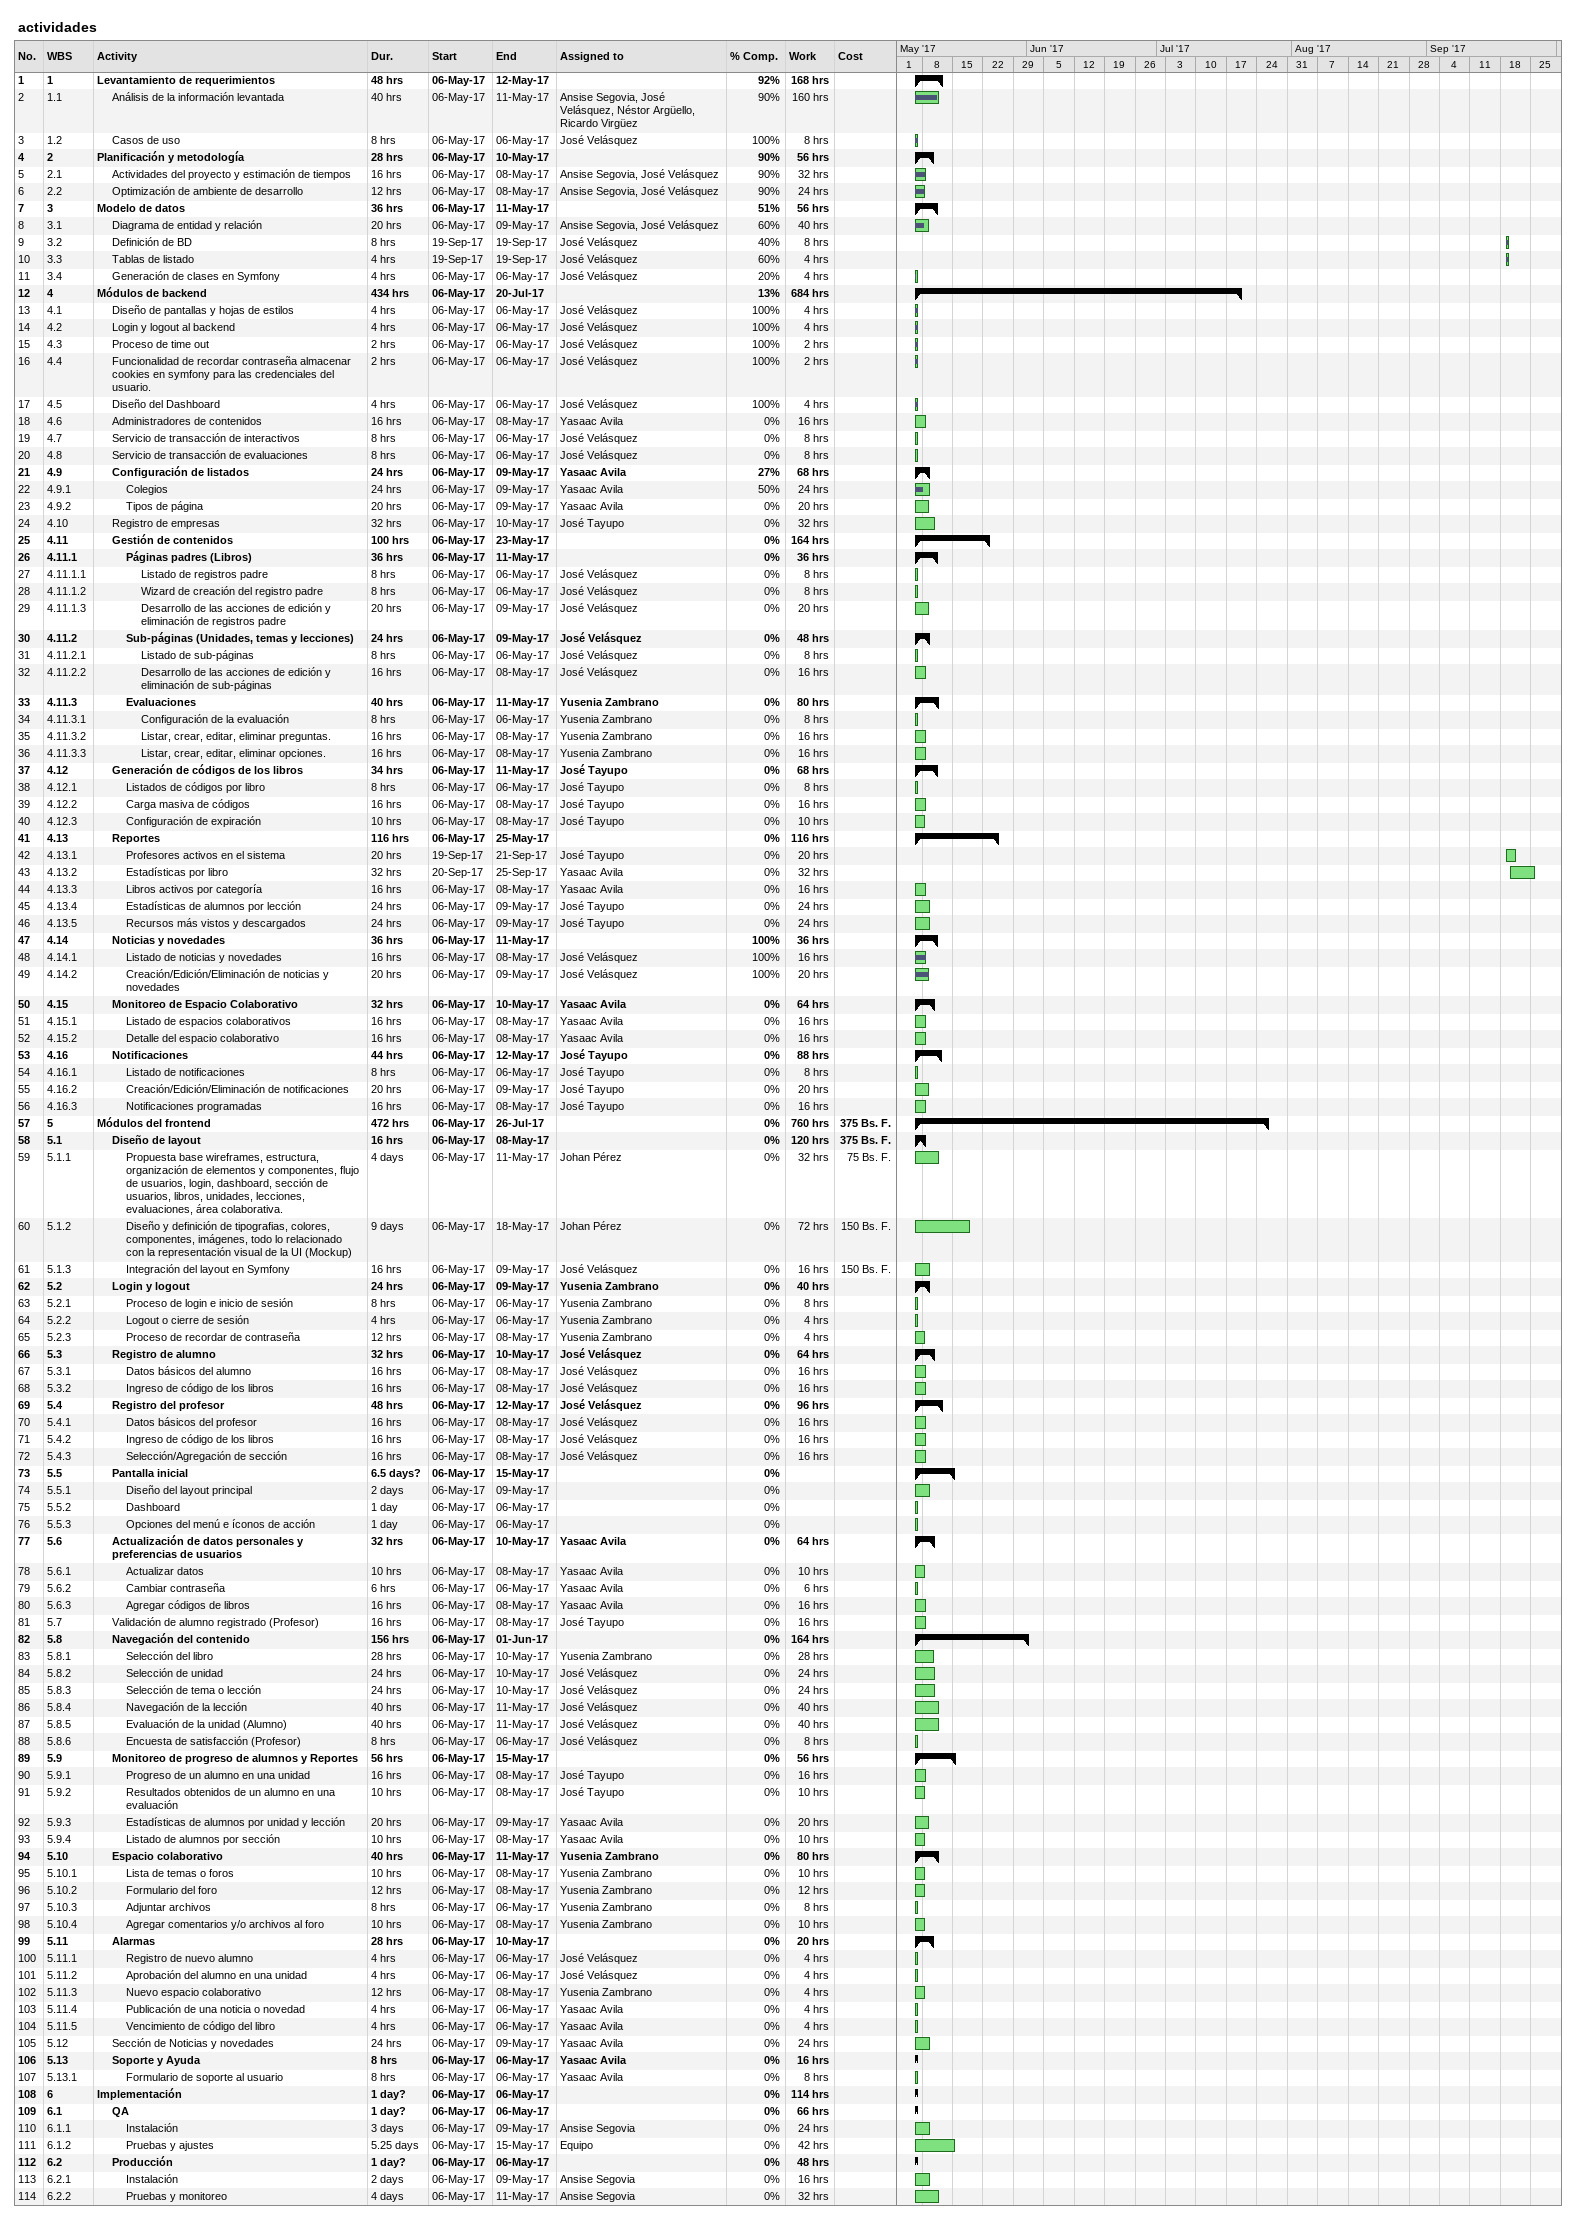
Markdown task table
actividades

| ID | WBS | Task | Duration | Start | Finish | Resources | % complete | Work (h) | Cost (Bs. F.) |
|---|---|---|---|---|---|---|---|---|---|
| 1 | 1 | **Levantamiento de requerimientos** | 48h | 2017-05-06 | 2017-05-12 |  | 92 | 168 |  |
| 2 | 1.1 | Análisis de la información levantada | 40h | 2017-05-06 | 2017-05-11 | Ansise Segovia, José Velásquez, Néstor Argüello, Ricardo Virgüez | 90 | 160 |  |
| 3 | 1.2 | Casos de uso | 8h | 2017-05-06 | 2017-05-06 | José Velásquez | 100 | 8 |  |
| 4 | 2 | **Planificación y metodología** | 28h | 2017-05-06 | 2017-05-10 |  | 90 | 56 |  |
| 5 | 2.1 | Actividades del proyecto y estimación de tiempos | 16h | 2017-05-06 | 2017-05-08 | Ansise Segovia, José Velásquez | 90 | 32 |  |
| 6 | 2.2 | Optimización de ambiente de desarrollo | 12h | 2017-05-06 | 2017-05-08 | Ansise Segovia, José Velásquez | 90 | 24 |  |
| 7 | 3 | **Modelo de datos** | 36h | 2017-05-06 | 2017-05-11 |  | 51 | 56 |  |
| 8 | 3.1 | Diagrama de entidad y relación | 20h | 2017-05-06 | 2017-05-09 | Ansise Segovia, José Velásquez | 60 | 40 |  |
| 9 | 3.2 | Definición de BD | 8h | 2017-09-19 | 2017-09-19 | José Velásquez | 40 | 8 |  |
| 10 | 3.3 | Tablas de listado | 4h | 2017-09-19 | 2017-09-19 | José Velásquez | 60 | 4 |  |
| 11 | 3.4 | Generación de clases en Symfony | 4h | 2017-05-06 | 2017-05-06 | José Velásquez | 20 | 4 |  |
| 12 | 4 | **Módulos de backend** | 434h | 2017-05-06 | 2017-07-20 |  | 13 | 684 |  |
| 13 | 4.1 | Diseño de pantallas y hojas de estilos | 4h | 2017-05-06 | 2017-05-06 | José Velásquez | 100 | 4 |  |
| 14 | 4.2 | Login y logout al backend | 4h | 2017-05-06 | 2017-05-06 | José Velásquez | 100 | 4 |  |
| 15 | 4.3 | Proceso de time out | 2h | 2017-05-06 | 2017-05-06 | José Velásquez | 100 | 2 |  |
| 16 | 4.4 | Funcionalidad de recordar contraseña almacenar cookies en symfony para las credenciales del usuario. | 2h | 2017-05-06 | 2017-05-06 | José Velásquez | 100 | 2 |  |
| 17 | 4.5 | Diseño del Dashboard | 4h | 2017-05-06 | 2017-05-06 | José Velásquez | 100 | 4 |  |
| 18 | 4.6 | Administradores de contenidos | 16h | 2017-05-06 | 2017-05-08 | Yasaac Avila | 0 | 16 |  |
| 19 | 4.7 | Servicio de transacción de interactivos | 8h | 2017-05-06 | 2017-05-06 | José Velásquez | 0 | 8 |  |
| 20 | 4.8 | Servicio de transacción de evaluaciones | 8h | 2017-05-06 | 2017-05-06 | José Velásquez | 0 | 8 |  |
| 21 | 4.9 | **Configuración de listados** | 24h | 2017-05-06 | 2017-05-09 | Yasaac Avila | 27 | 68 |  |
| 22 | 4.9.1 | Colegios | 24h | 2017-05-06 | 2017-05-09 | Yasaac Avila | 50 | 24 |  |
| 23 | 4.9.2 | Tipos de página | 20h | 2017-05-06 | 2017-05-09 | Yasaac Avila | 0 | 20 |  |
| 24 | 4.10 | Registro de empresas | 32h | 2017-05-06 | 2017-05-10 | José Tayupo | 0 | 32 |  |
| 25 | 4.11 | **Gestión de contenidos** | 100h | 2017-05-06 | 2017-05-23 |  | 0 | 164 |  |
| 26 | 4.11.1 | **Páginas padres (Libros)** | 36h | 2017-05-06 | 2017-05-11 |  | 0 | 36 |  |
| 27 | 4.11.1.1 | Listado de registros padre | 8h | 2017-05-06 | 2017-05-06 | José Velásquez | 0 | 8 |  |
| 28 | 4.11.1.2 | Wizard de creación del registro padre | 8h | 2017-05-06 | 2017-05-06 | José Velásquez | 0 | 8 |  |
| 29 | 4.11.1.3 | Desarrollo de las acciones de edición y eliminación de registros padre | 20h | 2017-05-06 | 2017-05-09 | José Velásquez | 0 | 20 |  |
| 30 | 4.11.2 | **Sub-páginas (Unidades, temas y lecciones)** | 24h | 2017-05-06 | 2017-05-09 | José Velásquez | 0 | 48 |  |
| 31 | 4.11.2.1 | Listado de sub-páginas | 8h | 2017-05-06 | 2017-05-06 | José Velásquez | 0 | 8 |  |
| 32 | 4.11.2.2 | Desarrollo de las acciones de edición y eliminación de sub-páginas | 16h | 2017-05-06 | 2017-05-08 | José Velásquez | 0 | 16 |  |
| 33 | 4.11.3 | **Evaluaciones** | 40h | 2017-05-06 | 2017-05-11 | Yusenia Zambrano | 0 | 80 |  |
| 34 | 4.11.3.1 | Configuración de la evaluación | 8h | 2017-05-06 | 2017-05-06 | Yusenia Zambrano | 0 | 8 |  |
| 35 | 4.11.3.2 | Listar, crear, editar, eliminar preguntas. | 16h | 2017-05-06 | 2017-05-08 | Yusenia Zambrano | 0 | 16 |  |
| 36 | 4.11.3.3 | Listar, crear, editar, eliminar opciones. | 16h | 2017-05-06 | 2017-05-08 | Yusenia Zambrano | 0 | 16 |  |
| 37 | 4.12 | **Generación de códigos de los libros** | 34h | 2017-05-06 | 2017-05-11 | José Tayupo | 0 | 68 |  |
| 38 | 4.12.1 | Listados de códigos por libro | 8h | 2017-05-06 | 2017-05-06 | José Tayupo | 0 | 8 |  |
| 39 | 4.12.2 | Carga masiva de códigos | 16h | 2017-05-06 | 2017-05-08 | José Tayupo | 0 | 16 |  |
| 40 | 4.12.3 | Configuración de expiración | 10h | 2017-05-06 | 2017-05-08 | José Tayupo | 0 | 10 |  |
| 41 | 4.13 | **Reportes** | 116h | 2017-05-06 | 2017-05-25 |  | 0 | 116 |  |
| 42 | 4.13.1 | Profesores activos en el sistema | 20h | 2017-09-19 | 2017-09-21 | José Tayupo | 0 | 20 |  |
| 43 | 4.13.2 | Estadísticas por libro | 32h | 2017-09-20 | 2017-09-25 | Yasaac Avila | 0 | 32 |  |
| 44 | 4.13.3 | Libros activos por categoría | 16h | 2017-05-06 | 2017-05-08 | Yasaac Avila | 0 | 16 |  |
| 45 | 4.13.4 | Estadísticas de alumnos por lección | 24h | 2017-05-06 | 2017-05-09 | José Tayupo | 0 | 24 |  |
| 46 | 4.13.5 | Recursos más vistos y descargados | 24h | 2017-05-06 | 2017-05-09 | José Tayupo | 0 | 24 |  |
| 47 | 4.14 | **Noticias y novedades** | 36h | 2017-05-06 | 2017-05-11 |  | 100 | 36 |  |
| 48 | 4.14.1 | Listado de noticias y novedades | 16h | 2017-05-06 | 2017-05-08 | José Velásquez | 100 | 16 |  |
| 49 | 4.14.2 | Creación/Edición/Eliminación de noticias y novedades | 20h | 2017-05-06 | 2017-05-09 | José Velásquez | 100 | 20 |  |
| 50 | 4.15 | **Monitoreo de Espacio Colaborativo** | 32h | 2017-05-06 | 2017-05-10 | Yasaac Avila | 0 | 64 |  |
| 51 | 4.15.1 | Listado de espacios colaborativos | 16h | 2017-05-06 | 2017-05-08 | Yasaac Avila | 0 | 16 |  |
| 52 | 4.15.2 | Detalle del espacio colaborativo | 16h | 2017-05-06 | 2017-05-08 | Yasaac Avila | 0 | 16 |  |
| 53 | 4.16 | **Notificaciones** | 44h | 2017-05-06 | 2017-05-12 | José Tayupo | 0 | 88 |  |
| 54 | 4.16.1 | Listado de notificaciones | 8h | 2017-05-06 | 2017-05-06 | José Tayupo | 0 | 8 |  |
| 55 | 4.16.2 | Creación/Edición/Eliminación de notificaciones | 20h | 2017-05-06 | 2017-05-09 | José Tayupo | 0 | 20 |  |
| 56 | 4.16.3 | Notificaciones programadas | 16h | 2017-05-06 | 2017-05-08 | José Tayupo | 0 | 16 |  |
| 57 | 5 | **Módulos del frontend** | 472h | 2017-05-06 | 2017-07-26 |  | 0 | 760 | 375 |
| 58 | 5.1 | **Diseño de layout** | 16h | 2017-05-06 | 2017-05-08 |  | 0 | 120 | 375 |
| 59 | 5.1.1 | Propuesta base wireframes, estructura, organización de elementos y componentes, flujo de usuarios, login, dashboard, sección de usuarios, libros, unidades, lecciones, evaluaciones, área colaborativa. | 4d | 2017-05-06 | 2017-05-11 | Johan Pérez | 0 | 32 | 75 |
| 60 | 5.1.2 | Diseño y definición de tipografias, colores, componentes, imágenes, todo lo relacionado con la representación visual de la UI (Mockup) | 9d | 2017-05-06 | 2017-05-18 | Johan Pérez | 0 | 72 | 150 |
| 61 | 5.1.3 | Integración del layout en Symfony | 16h | 2017-05-06 | 2017-05-09 | José Velásquez | 0 | 16 | 150 |
| 62 | 5.2 | **Login y logout** | 24h | 2017-05-06 | 2017-05-09 | Yusenia Zambrano | 0 | 40 |  |
| 63 | 5.2.1 | Proceso de login e inicio de sesión | 8h | 2017-05-06 | 2017-05-06 | Yusenia Zambrano | 0 | 8 |  |
| 64 | 5.2.2 | Logout o cierre de sesión | 4h | 2017-05-06 | 2017-05-06 | Yusenia Zambrano | 0 | 4 |  |
| 65 | 5.2.3 | Proceso de recordar de contraseña | 12h | 2017-05-06 | 2017-05-08 | Yusenia Zambrano | 0 | 4 |  |
| 66 | 5.3 | **Registro de alumno** | 32h | 2017-05-06 | 2017-05-10 | José Velásquez | 0 | 64 |  |
| 67 | 5.3.1 | Datos básicos del alumno | 16h | 2017-05-06 | 2017-05-08 | José Velásquez | 0 | 16 |  |
| 68 | 5.3.2 | Ingreso de código de los libros | 16h | 2017-05-06 | 2017-05-08 | José Velásquez | 0 | 16 |  |
| 69 | 5.4 | **Registro del profesor** | 48h | 2017-05-06 | 2017-05-12 | José Velásquez | 0 | 96 |  |
| 70 | 5.4.1 | Datos básicos del profesor | 16h | 2017-05-06 | 2017-05-08 | José Velásquez | 0 | 16 |  |
| 71 | 5.4.2 | Ingreso de código de los libros | 16h | 2017-05-06 | 2017-05-08 | José Velásquez | 0 | 16 |  |
| 72 | 5.4.3 | Selección/Agregación de sección | 16h | 2017-05-06 | 2017-05-08 | José Velásquez | 0 | 16 |  |
| 73 | 5.5 | **Pantalla inicial** | 6.5d? | 2017-05-06 | 2017-05-15 |  | 0 |  |  |
| 74 | 5.5.1 | Diseño del layout principal | 2d | 2017-05-06 | 2017-05-09 |  | 0 |  |  |
| 75 | 5.5.2 | Dashboard | 1d | 2017-05-06 | 2017-05-06 |  | 0 |  |  |
| 76 | 5.5.3 | Opciones del menú e íconos de acción | 1d | 2017-05-06 | 2017-05-06 |  | 0 |  |  |
| 77 | 5.6 | **Actualización de datos personales y preferencias de usuarios** | 32h | 2017-05-06 | 2017-05-10 | Yasaac Avila | 0 | 64 |  |
| 78 | 5.6.1 | Actualizar datos | 10h | 2017-05-06 | 2017-05-08 | Yasaac Avila | 0 | 10 |  |
| 79 | 5.6.2 | Cambiar contraseña | 6h | 2017-05-06 | 2017-05-06 | Yasaac Avila | 0 | 6 |  |
| 80 | 5.6.3 | Agregar códigos de libros | 16h | 2017-05-06 | 2017-05-08 | Yasaac Avila | 0 | 16 |  |
| 81 | 5.7 | Validación de alumno registrado (Profesor) | 16h | 2017-05-06 | 2017-05-08 | José Tayupo | 0 | 16 |  |
| 82 | 5.8 | **Navegación del contenido** | 156h | 2017-05-06 | 2017-06-01 |  | 0 | 164 |  |
| 83 | 5.8.1 | Selección del libro | 28h | 2017-05-06 | 2017-05-10 | Yusenia Zambrano | 0 | 28 |  |
| 84 | 5.8.2 | Selección de unidad | 24h | 2017-05-06 | 2017-05-10 | José Velásquez | 0 | 24 |  |
| 85 | 5.8.3 | Selección de tema o lección | 24h | 2017-05-06 | 2017-05-10 | José Velásquez | 0 | 24 |  |
| 86 | 5.8.4 | Navegación de la lección | 40h | 2017-05-06 | 2017-05-11 | José Velásquez | 0 | 40 |  |
| 87 | 5.8.5 | Evaluación de la unidad (Alumno) | 40h | 2017-05-06 | 2017-05-11 | José Velásquez | 0 | 40 |  |
| 88 | 5.8.6 | Encuesta de satisfacción (Profesor) | 8h | 2017-05-06 | 2017-05-06 | José Velásquez | 0 | 8 |  |
| 89 | 5.9 | **Monitoreo de progreso de alumnos y Reportes** | 56h | 2017-05-06 | 2017-05-15 |  | 0 | 56 |  |
| 90 | 5.9.1 | Progreso de un alumno en una unidad | 16h | 2017-05-06 | 2017-05-08 | José Tayupo | 0 | 16 |  |
| 91 | 5.9.2 | Resultados obtenidos de un alumno en una evaluación | 10h | 2017-05-06 | 2017-05-08 | José Tayupo | 0 | 10 |  |
| 92 | 5.9.3 | Estadísticas de alumnos por unidad y lección | 20h | 2017-05-06 | 2017-05-09 | Yasaac Avila | 0 | 20 |  |
| 93 | 5.9.4 | Listado de alumnos por sección | 10h | 2017-05-06 | 2017-05-08 | Yasaac Avila | 0 | 10 |  |
| 94 | 5.10 | **Espacio colaborativo** | 40h | 2017-05-06 | 2017-05-11 | Yusenia Zambrano | 0 | 80 |  |
| 95 | 5.10.1 | Lista de temas o foros | 10h | 2017-05-06 | 2017-05-08 | Yusenia Zambrano | 0 | 10 |  |
| 96 | 5.10.2 | Formulario del foro | 12h | 2017-05-06 | 2017-05-08 | Yusenia Zambrano | 0 | 12 |  |
| 97 | 5.10.3 | Adjuntar archivos | 8h | 2017-05-06 | 2017-05-06 | Yusenia Zambrano | 0 | 8 |  |
| 98 | 5.10.4 | Agregar comentarios y/o archivos al foro | 10h | 2017-05-06 | 2017-05-08 | Yusenia Zambrano | 0 | 10 |  |
| 99 | 5.11 | **Alarmas** | 28h | 2017-05-06 | 2017-05-10 |  | 0 | 20 |  |
| 100 | 5.11.1 | Registro de nuevo alumno | 4h | 2017-05-06 | 2017-05-06 | José Velásquez | 0 | 4 |  |
| 101 | 5.11.2 | Aprobación del alumno en una unidad | 4h | 2017-05-06 | 2017-05-06 | José Velásquez | 0 | 4 |  |
| 102 | 5.11.3 | Nuevo espacio colaborativo | 12h | 2017-05-06 | 2017-05-08 | Yusenia Zambrano | 0 | 4 |  |
| 103 | 5.11.4 | Publicación de una noticia o novedad | 4h | 2017-05-06 | 2017-05-06 | Yasaac Avila | 0 | 4 |  |
| 104 | 5.11.5 | Vencimiento de código del libro | 4h | 2017-05-06 | 2017-05-06 | Yasaac Avila | 0 | 4 |  |
| 105 | 5.12 | Sección de Noticias y novedades | 24h | 2017-05-06 | 2017-05-09 | Yasaac Avila | 0 | 24 |  |
| 106 | 5.13 | **Soporte y Ayuda** | 8h | 2017-05-06 | 2017-05-06 | Yasaac Avila | 0 | 16 |  |
| 107 | 5.13.1 | Formulario de soporte al usuario | 8h | 2017-05-06 | 2017-05-06 | Yasaac Avila | 0 | 8 |  |
| 108 | 6 | **Implementación** | 1d? | 2017-05-06 | 2017-05-06 |  | 0 | 114 |  |
| 109 | 6.1 | **QA** | 1d? | 2017-05-06 | 2017-05-06 |  | 0 | 66 |  |
| 110 | 6.1.1 | Instalación | 3d | 2017-05-06 | 2017-05-09 | Ansise Segovia | 0 | 24 |  |
| 111 | 6.1.2 | Pruebas y ajustes | 5.25d | 2017-05-06 | 2017-05-15 | Equipo | 0 | 42 |  |
| 112 | 6.2 | **Producción** | 1d? | 2017-05-06 | 2017-05-06 |  | 0 | 48 |  |
| 113 | 6.2.1 | Instalación | 2d | 2017-05-06 | 2017-05-09 | Ansise Segovia | 0 | 16 |  |
| 114 | 6.2.2 | Pruebas y monitoreo | 4d | 2017-05-06 | 2017-05-11 | Ansise Segovia | 0 | 32 |  |
